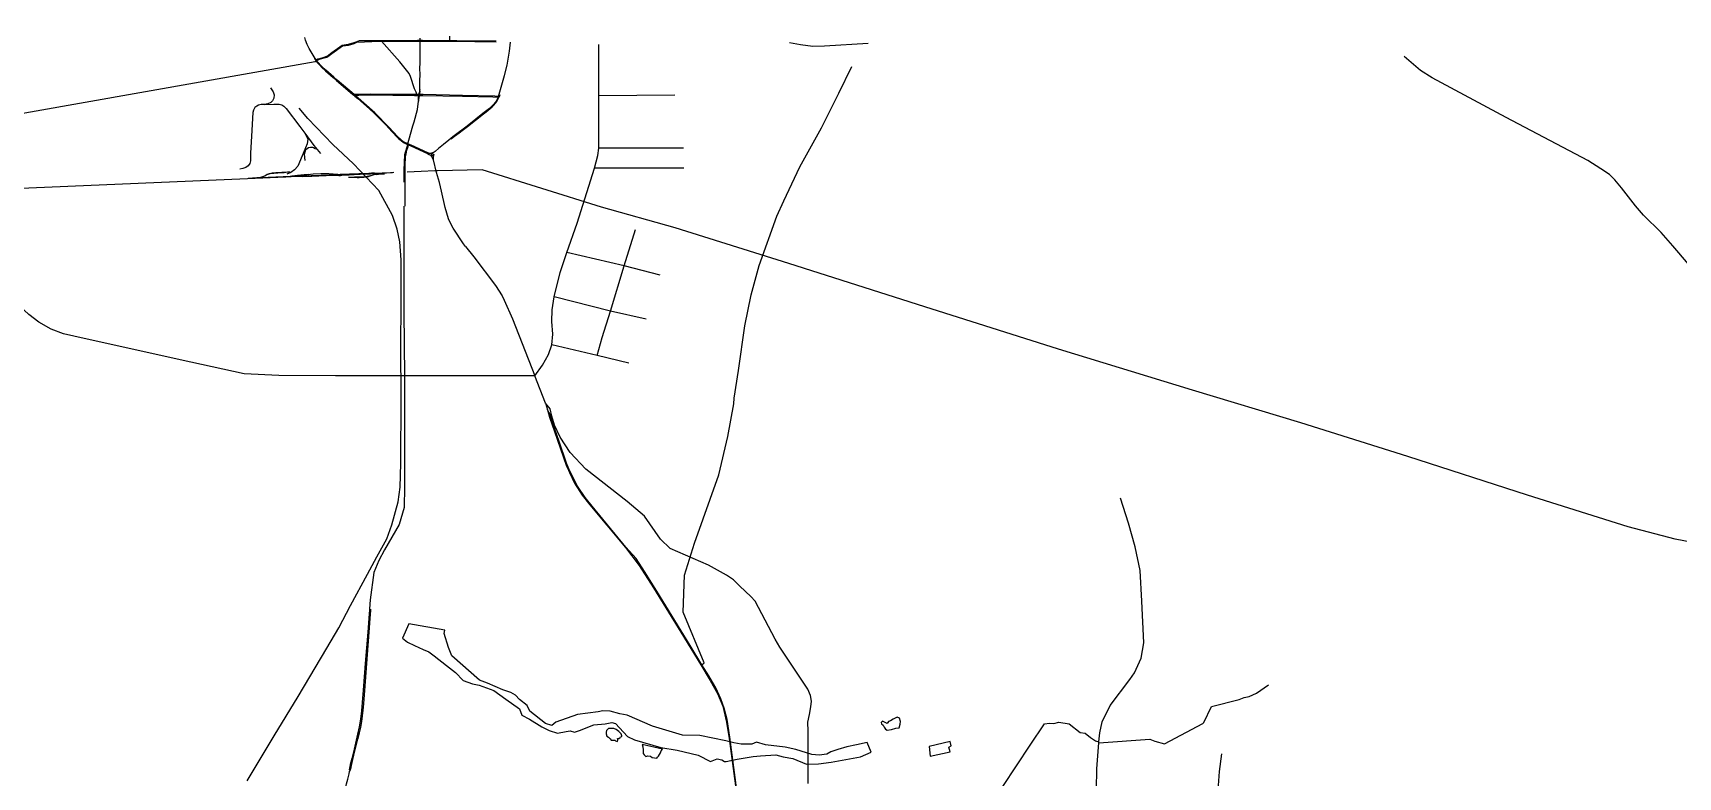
# Model space of a CAD drawing. Header units: millimetres. Extents: x 170 to 95391, y -643 to 69125.
# Drawn here: x 32269 to 51544, y 60072 to 68787 of the extents above; entities that cross this region are included whole.
import ezdxf

# ---------------------------------------------------------------- set-up
doc = ezdxf.new("R2010")
doc.units = ezdxf.units.MM
for name, color, linetype in [('railways', 4, 'Continuous'), ('roads_1', 1, 'Continuous'), ('roads_2', 2, 'Continuous'), ('roads_3', 3, 'Continuous'), ('water', 7, 'Continuous')]:
    doc.layers.add(name, color=color, linetype=linetype)

msp = doc.modelspace()

# ---------------------------------------------------------------- linework, layer by layer
at = {"layer": 'railways'}
for points in [[(35053.52, 68143.42), (35085.05, 68097.72), (35095.07, 68061.49), (35092.72, 68024.62), (35075.61, 67991.38), (35054.96, 67971.36), (35020.67, 67955.98), (34978.43, 67950.07), (34941.87, 67948.87), (34913.73, 67942.27), (34891.32, 67929.43), (34870.57, 67914.61), (34854.32, 67883.04), (34847.7, 67854.46), (34831.19, 67578.6), (34818.7, 67379.58), (34816.64, 67290.25), (34810, 67258.59), (34791.27, 67229.3), (34762.07, 67209.73), (34727.81, 67198.34), (34692.98, 67191.76)], [(34978.43, 67950.07), (35091.64, 67954.31), (35155.09, 67954.5), (35184.54, 67946.27), (35208.73, 67930.15), (35238, 67903.26), (35394.79, 67692.88), (35453.52, 67614.71), (35561.42, 67466.92), (35638.21, 67374.19)], [(35783.8, 67482.02), (35491.4, 67785.75), (35387.92, 67904.87)], [(34779.01, 60027.5), (35096.56, 60553.14), (35375.47, 61015.41), (35713.73, 61580.03), (35851.83, 61818.17), (35990.85, 62081.5), (36187.87, 62449.28), (36296.74, 62649.88), (36416.28, 62863.67), (36474.12, 63027.65), (36550.53, 63293.65), (36572.59, 63467.05), (36581.58, 63746.29), (36584.63, 64508.59), (36581.19, 65107.8), (36583.29, 65622.93), (36584.62, 66131.05), (36567.63, 66341.18), (36538.79, 66488.42), (36482.63, 66647.13), (36321.17, 66942.61), (36024.55, 67254.08), (35783.8, 67482.02)], [(35453.52, 67614.71), (35490.37, 67543.32), (35482.5, 67488.36), (35424.32, 67348.47), (35372.35, 67225.99), (35335.81, 67183.1), (35289.8, 67151.54), (35245.58, 67131.18)], [(35458.23, 67293.67), (35449.32, 67365.64), (35466.24, 67422.2), (35496.35, 67443.25), (35522.37, 67449.73), (35544.67, 67449.81), (35558.44, 67443.78), (35581.45, 67431.2)], [(36482.12, 67150.14), (36460.24, 67149.82), (36362.49, 67144.65), (36284.61, 67141.45), (36238.5, 67139.48), (35735.01, 67118.9), (35488.54, 67108.66), (35450.12, 67106.84), (35425.39, 67105.84), (35383.83, 67104.04), (35293.15, 67100.76), (35230.33, 67098.03), (34782.81, 67079.18), (23341.45, 66590.63), (23132.64, 66579.67), (22386.35, 66684.72), (21510.27, 67115.87)], [(35840.38, 67130.25), (35813.69, 67130.63), (35786.76, 67132.91), (35738.08, 67136.33), (35705.05, 67137.68), (35641.89, 67135.87), (35552.44, 67131.53), (35520.42, 67129.93), (35477.55, 67122.57), (35428.42, 67115.25), (35391.15, 67110.07), (35360.34, 67107.95), (35332.4, 67107.03), (35305.58, 67105.69), (35286.39, 67104.78), (35253.77, 67103.13), (35231.75, 67102.49), (35199.39, 67101.34), (35024.24, 67093.57), (34924.35, 67089.18), (34891.12, 67088.46), (34791.41, 67083.89)], [(34891.12, 67088.46), (34923.16, 67092.48), (34952.29, 67100.16), (34985.31, 67115.24), (35015.04, 67131.05), (35042.98, 67142.55), (35073.49, 67149.87), (35113.88, 67152.43), (35184.18, 67155.89), (35223.33, 67157.25), (35253.44, 67158.69), (35278.14, 67158.98)], [(34985.31, 67115.24), (35013.96, 67127.77), (35037.71, 67136.54), (35064.74, 67143.73), (35090.33, 67146.42), (35138.54, 67148.72), (35192.66, 67151.14), (35213.03, 67152.68), (35231.14, 67155.27), (35253.44, 67158.69)], [(35231.75, 67102.49), (35260.8, 67105.52), (35301.34, 67112.35), (35368.68, 67119.41), (35446.01, 67127.59), (35502.53, 67133.79)], [(35383.83, 67104.04), (35354.19, 67105.19), (35336.61, 67105.73), (35305.58, 67105.69)], [(35425.39, 67105.84), (35467.14, 67111.33), (35492.88, 67114.75), (35527.71, 67117.84), (35645.22, 67121.97), (35738.98, 67125.83), (35811.09, 67128.82), (35840.38, 67130.25), (35869.29, 67131.08), (35976.72, 67135.92), (36085.87, 67140.5), (36204.36, 67145.61), (36235.61, 67147.26), (36273.13, 67147.15), (36304.61, 67145.75), (36324.89, 67144.37), (36362.49, 67144.65)], [(36460.24, 67149.82), (36412.01, 67144.58), (36387.27, 67141), (36354.9, 67138.89), (36311.22, 67137.23), (36225.48, 67134.05), (36159.87, 67131.13), (36103.15, 67129.24), (36032.24, 67126.12), (35975.94, 67123.11), (35914.51, 67120.68), (35904.24, 67120.33), (35878.66, 67119.12), (35794.73, 67116), (35704.05, 67111.98), (35618.29, 67109.01), (35538.55, 67105.5), (35509.03, 67105.54), (35484.8, 67105.89), (35450.12, 67106.84)], [(35904.24, 67120.33), (35889.6, 67117.02), (35873.65, 67113.71), (35854.51, 67112.69)], [(36354.9, 67138.89), (36319.03, 67135.08), (36290.81, 67130.85), (36269.2, 67126.9), (36252.23, 67122.53), (36240.88, 67119.08), (36206.1, 67109.14), (36185.64, 67104.56), (36170, 67102.13), (36152.64, 67100.84), (36076.47, 67097.4), (36037.84, 67096.18), (36010.75, 67094.52), (36003.5, 67094.06), (35966.1, 67092.71)], [(36240.88, 67119.08), (36215.94, 67109.41), (36196.32, 67102.38), (36176.84, 67097.55), (36147.91, 67094.4), (36091.3, 67091.5), (36068.54, 67091.48), (36046.79, 67093.28), (36010.75, 67094.52)], [(36290.81, 67130.85), (36319.98, 67132.77), (36390.11, 67135.53)], [(36497.8, 67150.72), (36482.12, 67150.14)], [(36978.25, 67171.85), (36817.78, 67163.96), (36737.98, 67160.81), (36652.43, 67157)], [(37009.01, 67172.64), (36978.25, 67171.85)], [(62166.54, 60815.57), (51508.06, 62856.47), (50958.91, 63004.25), (49778.04, 63374.44), (48377.45, 63824.81), (47125.02, 64221.47), (45854.01, 64603.22), (44285.41, 65084.63), (42719.91, 65577.63), (41127.35, 66087.82), (39791.97, 66503.27), (38929.46, 66747.74), (37531.01, 67182.91), (37009.01, 67172.64)]]:
    msp.add_lwpolyline(points, dxfattribs=at)
at = {"layer": 'roads_1'}
for points in [[(36623.8, 64771.97), (35815.49, 64770.62), (35148.66, 64773.69), (34745.36, 64794.39), (33994, 64959.62), (32747.41, 65233.94), (32626.15, 65263.71), (32481.51, 65318.89), (32340.5, 65399.25), (32223.22, 65489.44), (32107.79, 65594.74), (32005.99, 65713.35), (31921.23, 65846.9), (31439.2, 66935.13), (31122.49, 67668.92), (30881.54, 68212.15), (30803.53, 68342.25), (30706.92, 68469.18), (30589.81, 68571.12), (30467.47, 68656.34), (30336.49, 68721.48), (30154.88, 68787.14)], [(41543.26, 68632.38)], [(41709.83, 68082.42), (41864.4, 68392.52)], [(40534.2, 64834.08), (40608.73, 65357.85), (40685.08, 65717.9), (40779.22, 66064.06), (40982.98, 66641), (41066.09, 66819.49)], [(40132.23, 61409.53), (39887.17, 62001.94), (39902.22, 62438.13), (40020.11, 62811.61), (40304.6, 63612.96), (40412.13, 64061.96), (40480.41, 64442.7), (40485.47, 64507.83)], [(38549.5, 63681.1), (38519.31, 63749.63), (38433.74, 64002.96), (38352.37, 64236.39), (38328.47, 64319.72), (38296.33, 64373.7)], [(38296.33, 64373.7), (38322.2, 64286.53), (38381.49, 64117.48), (38522.55, 63712.67), (38542.66, 63665.08)], [(38542.66, 63665.08), (38554.08, 63638.05), (38615, 63514.68), (38706, 63372.56), (38793.28, 63259.11), (39210.6, 62758.94), (39372.99, 62549.16), (39541.12, 62289.72), (39858.82, 61769.05), (40092.88, 61387.13), (40204.82, 61201.8), (40290.11, 61050.19), (40351.23, 60901.44), (40396.25, 60715.61), (40426.58, 60524.04), (40479.69, 60115.51), (40570.44, 59450.72), (40602.55, 59211.73)], [(38578.53, 63615.2), (38549.5, 63681.1)], [(40517.3, 59919.31), (40434.59, 60538.34), (40402.72, 60745.58), (40368.46, 60877.13), (40328.93, 60986.52), (40269.34, 61116.98), (40187.32, 61257.45), (40106.6, 61387.01), (39969.39, 61613.97), (39579.04, 62250.85), (39441.46, 62467.57), (39336.59, 62629.8), (39216.85, 62765.41), (38819.49, 63246.35), (38738.83, 63346.99), (38649.45, 63477.75), (38578.53, 63615.2)]]:
    msp.add_lwpolyline(points, dxfattribs=at)
at = {"layer": 'roads_2'}
for points in [[(36062.6, 68683.92), (36029.2, 68670.14), (35963.8, 68650.53), (35892.92, 68640.39), (35769.74, 68552.84), (35738.01, 68527.91), (35708.87, 68511), (35678.11, 68499.92), (35625.56, 68484.9), (35609.34, 68478.13), (35589.42, 68468.99), (35582.73, 68464.6)], [(35593.29, 68463.64), (35612.97, 68472.61), (35627.46, 68478.51), (35680.27, 68493.81), (35713.26, 68504.85), (35740.46, 68524.45), (35772.75, 68546.99), (35894.69, 68634.78), (35965.7, 68644.68), (36032.22, 68664.26), (36064.92, 68679.19)], [(36331.39, 68695.07), (36093.06, 68695.39), (36062.6, 68683.92)], [(36064.92, 68679.19), (36330.67, 68689.03)], [(36330.67, 68689.03), (36354.7, 68688.7), (36384.59, 68688.3), (36776.99, 68690.69), (36806.58, 68690.84)], [(36806.65, 68697.51), (36777.03, 68696.82), (36384.63, 68693.64), (36356.76, 68694.38), (36331.39, 68695.07)], [(36768.84, 68064.05), (36759.89, 68094.51), (36739.45, 68131.68), (36691.63, 68274.87), (36675.59, 68312.74), (36567.27, 68450.4), (36354.7, 68688.7)], [(36356.76, 68694.38)], [(36804.22, 68129.12), (36803.9, 68207.7), (36804.85, 68318.39), (36804.19, 68352.7), (36805.17, 68455.25), (36805.42, 68481.33), (36806.98, 68668.38), (36806.58, 68690.84)], [(36806.58, 68690.84), (36806.65, 68697.51), (36806.93, 68725.64)], [(36806.58, 68690.84), (36834.42, 68692.1), (37194.7, 68689.39)], [(37696.56, 68688.85), (37237.59, 68694.66), (37149.82, 68694.89), (37122.32, 68694.97), (36835.01, 68697.38), (36806.65, 68697.51)], [(37150.01, 68747.64), (37149.82, 68694.89)], [(37194.7, 68689.39), (37696.41, 68683.09)], [(38152.47, 68686.23)], [(31528.51, 67736.03), (35577.88, 68452.64), (35586.62, 68458.88), (35593.29, 68463.64)], [(36804.22, 68129.12), (36798.68, 68112.04), (36797.82, 68098.11), (36787.4, 68064.06), (36786.42, 68055.74), (36783.17, 68028.25), (36784.03, 68005.74), (36786.36, 67986.79)], [(36786.36, 67986.79), (36791.56, 68004.95), (36793.58, 68028.51), (36798.35, 68055.66), (36799.82, 68064.06), (36805.72, 68097.68), (36804.22, 68129.12)], [(39790.04, 68057.21), (38900.6, 68049.15)], [(36660.85, 67487.09), (36673.25, 67529.98), (36721.16, 67699.18), (36734.18, 67745.85), (36775.03, 67889.4), (36786.36, 67986.79)], [(36658.71, 67479.09), (36654.3, 67462.66), (36629.51, 67385.04), (36621.73, 67359.03), (36614.27, 67178.73), (36614.71, 67037.28)], [(36631.19, 66760), (36630.89, 67185.36), (36632.49, 67266.63), (36633.7, 67308.88), (36636.14, 67336.49), (36641.12, 67372.2), (36651.87, 67415.45), (36666.11, 67456.75), (36669.61, 67474.85), (36669.81, 67483.36)], [(39890.89, 67438.41), (38901.05, 67437.4)], [(39894.85, 67201.83), (38847.28, 67202.03)], [(36614.78, 66759.94), (36614.93, 65930.66), (36615.3, 65517.35), (36623.8, 64771.97), (36623.23, 64489.37), (36624.69, 64166.47), (36622.67, 63470.9), (36620.36, 63227.96), (36560.9, 63031.42), (36389.89, 62731.64), (36321.91, 62608.51), (36262.98, 62468.11), (36220.12, 62148.21), (36212.5, 62042.14)], [(38878.58, 65007.7), (38939.8, 65218.11), (39035.23, 65526.95), (39195.93, 66057.77), (39330.77, 66485.11)], [(39616.85, 65950.16), (39195.93, 66057.77), (38523.09, 66214.97)], [(39454.27, 65435.66), (39035.23, 65526.95), (38374.43, 65694.55)], [(39250.65, 64919.47), (38878.58, 65007.7), (38349.6, 65133.16)], [(38149.74, 64770.17), (37683.45, 64772.75), (37228, 64769.84), (36623.8, 64771.97)], [(38274.15, 64451.8), (38296.33, 64373.7)], [(44731.78, 59926.77), (44732.67, 60169.57), (44757.63, 60472.23), (44758.71, 60485.35), (44767.49, 60591.7), (44794.76, 60720.3), (44891.04, 60911.45), (45120.26, 61215.43), (45173.21, 61293), (45251.88, 61463.25), (45283.33, 61645.06), (45261.43, 62130.8), (45242.17, 62492.62), (45183.57, 62766.85), (45105.1, 63046.2), (45009.33, 63338.08)], [(36204.1, 61934.2), (36191.73, 61770.54)], [(36211.54, 62029.93), (36204.1, 61934.2)], [(36209.17, 61770.86), (36221, 61929.15)], [(36212.5, 62042.14), (36211.54, 62029.93)], [(36221, 61929.15), (36228.95, 62026.33)], [(36228.95, 62026.33), (36229.9, 62037.58)], [(36191.73, 61770.54), (36163.66, 61403.69), (36140.29, 61089.49), (36128.59, 60944.41), (36120.28, 60847.21), (36107.76, 60750.39), (36092.47, 60661.2), (36072.47, 60573.39), (36031.47, 60399.31), (36016.13, 60336.87)], [(36031.03, 60327.44), (36077.04, 60514.26), (36095.94, 60590.35), (36109.36, 60657.68), (36121.29, 60724.06), (36130.75, 60788.5), (36138.22, 60850.03), (36144.91, 60933.08), (36156.68, 61084.52), (36180.35, 61403.04), (36209.17, 61770.86)], [(36016.13, 60336.87), (36005.12, 60291.02)], [(44993.69, 56885.82), (45004.4, 56896.74), (45156.68, 57052.04), (45183.52, 57095.44), (45467.41, 57400.66), (45475.12, 57417.9), (45602.53, 57551.45), (45644.6, 57695.52), (45683.08, 57774.17), (45690.29, 57995.27), (45709.25, 58089.13), (45743.33, 58272.38), (45961.99, 58556.34), (46044.47, 59004.67), (46055.83, 59094.84), (46095.87, 59354.73), (46097.95, 59420.9), (46153.18, 59864.93), (46170.62, 60135.53), (46199.64, 60345.87)], [(35901.13, 59807.16), (35904.76, 59831.46), (35914.67, 59875.09), (35925.44, 59922.65), (35934.86, 59957.27), (35943.54, 59991.17), (35958.59, 60049.21), (35973.43, 60110.92), (35979.33, 60136.05), (35985.09, 60148.45)], [(35982.37, 60197.37), (35975.92, 60155.74)], [(35987.24, 60218.59), (35982.37, 60197.37)], [(35985.09, 60148.45), (35996.72, 60183.05)], [(36005.12, 60291.02), (35987.24, 60218.59)], [(35996.72, 60183.05), (36002.37, 60207.94)], [(36002.37, 60207.94), (36019.25, 60277.69)], [(36019.25, 60277.69), (36031.03, 60327.44)]]:
    msp.add_lwpolyline(points, dxfattribs=at)
at = {"layer": 'roads_3'}
for points in [[(35593.29, 68463.64), (35589.42, 68468.99), (35575.71, 68487.88), (35540.02, 68544.24), (35506.81, 68604.21), (35483.93, 68651.26), (35463, 68700.93), (35453.22, 68731.7)], [(37725.01, 68043.33), (37795.25, 68288.86), (37824.07, 68410.94), (37853.27, 68573.79), (37863.48, 68679.72)], [(41350.1, 59995.12), (41351.33, 60130.19), (41350.55, 60608.71), (41349.47, 60716.87), (41365.65, 60805.48), (41383.89, 60894.08), (41390.65, 60961.34), (41379.98, 61027.75), (41348.85, 61100.47), (41020.11, 61592.13), (40963.58, 61688.54), (40731.83, 62131.36), (40681.07, 62186.91), (40552.99, 62306.41), (40477.83, 62382.58), (40394.26, 62436.4), (40185.93, 62552.37), (39734.08, 62750.41), (39622.84, 62856.69), (39434.34, 63128.05), (39229.8, 63300.75), (38747.04, 63676.41), (38565.03, 63873.86), (38447.34, 64053.15), (38381.82, 64195.03), (38348.56, 64296.91), (38329.48, 64384.79), (38274.15, 64451.8), (38149.74, 64770.17), (38239.88, 64894.11), (38308.7, 65019.93), (38349.6, 65133.16), (38360.14, 65260.13), (38349.22, 65407.09), (38351.53, 65544.75), (38374.43, 65694.55), (38444.78, 65981.36), (38523.09, 66214.97), (38643.86, 66557.69), (38847.28, 67202.03), (38889, 67350.73), (38901.05, 67437.4), (38900.6, 68049.15), (38900.11, 68652.62)], [(42055.83, 68664.44), (41543.26, 68632.38), (41408, 68629.53), (41260.63, 68647.17), (41134.83, 68671.77)], [(35568.17, 68486.01), (35582.73, 68464.6), (35586.62, 68458.88)], [(35586.62, 68458.88), (35601.18, 68441.04), (35629.02, 68409.16), (35654.95, 68382.29), (35698.59, 68341.11), (35786.77, 68265.66), (35827.95, 68230.61), (36018.98, 68066.2), (36029.69, 68056.97), (36041.06, 68047.2), (36076.45, 68018.29)], [(36080.42, 68024.63), (36048.35, 68051.28), (36041.96, 68056.74), (36031.47, 68065.71), (35833.35, 68235.14), (35793.76, 68268.64), (35699.4, 68350.26), (35651.75, 68396.46), (35607.36, 68445.98), (35593.29, 68463.64)], [(52528.43, 65683.45), (52484.01, 65683.81), (52268.87, 65691.66), (52158.32, 65706.82), (52078.66, 65742.15), (51964.56, 65824.65), (51781.28, 65970.93), (51667.4, 66079.94), (51481.61, 66294.56), (51344.54, 66449.66), (51139.19, 66651.18), (51044.79, 66761.05), (50881.55, 66971.41), (50802.41, 67067.9), (50741.42, 67127.55), (50637.44, 67193.65), (50487.63, 67291.74), (49528.66, 67795.19), (48662.7, 68262.24), (48524.08, 68347), (48332.86, 68511.74)], [(36737.93, 68064.04), (36482.76, 68066.83), (36229.03, 68069.97), (36031.47, 68065.71), (36018.98, 68066.2)], [(36029.69, 68056.97), (36041.96, 68056.74), (36086.1, 68058.9), (36228.95, 68061.05), (36486.99, 68058.21), (36739.75, 68056.03)], [(37737.66, 68042.97), (37734.3, 68043.08), (37725.01, 68043.33), (37680.67, 68044.53), (37301.8, 68053.65), (36840.03, 68064.07), (36799.82, 68064.06), (36787.4, 68064.06), (36768.84, 68064.05), (36737.93, 68064.04)], [(36739.75, 68056.03), (36786.42, 68055.74), (36798.35, 68055.66), (36836.13, 68055.43), (37300.54, 68044.93), (37659.49, 68037.83), (37721.12, 68035.73), (37728.63, 68035.47)], [(37725.01, 68043.33), (37721.12, 68035.73), (37696.99, 67988.35), (37683.48, 67970.6), (37664.47, 67946.94), (37642.76, 67924.93), (37618.06, 67903.49), (37571.98, 67866.82), (37542.35, 67843.26), (37355.55, 67695.21), (37311.92, 67660.41), (37265.6, 67627.79), (37218.58, 67593.42), (37187.33, 67570.15), (37142.32, 67532.91)], [(37167.76, 67545.14), (37208.57, 67577.9), (37261.68, 67616.44), (37315.15, 67656.04), (37359.59, 67691.1), (37548.26, 67838.52), (37577.65, 67862.35), (37626.2, 67900.71), (37649.8, 67920.81), (37669.88, 67942.01), (37702.94, 67983.7), (37728.63, 68035.47), (37734.3, 68043.08), (37741.9, 68067.06)], [(41066.09, 66819.49), (41254.23, 67217.3), (41506.46, 67674.44), (41709.83, 68082.42)], [(36076.45, 68018.29), (36212.16, 67899.41), (36268.22, 67847.01), (36321.78, 67792.69), (36407.34, 67705.62), (36436.04, 67675.4), (36533.97, 67570.47), (36554.14, 67551.15), (36581.78, 67527.31), (36611.33, 67503.89), (36658.71, 67479.09)], [(36660.85, 67487.09), (36611.78, 67513.2), (36575.79, 67542.06), (36540.14, 67574.85), (36443.31, 67678.38), (36274.87, 67851.85), (36080.42, 68024.63)], [(36658.71, 67479.09), (36669.61, 67474.85), (36696.72, 67464.33), (36893.26, 67374.96), (36912.7, 67364.98), (36925.52, 67356.05)], [(36950.71, 67381.94), (36939.92, 67378.25), (36927.38, 67376.47), (36916.49, 67376.16), (36908.21, 67378.42), (36896.87, 67382.5), (36700.05, 67470.8), (36669.81, 67483.36), (36660.85, 67487.09)], [(37142.32, 67532.91), (37077.84, 67479.89), (37021.3, 67431.93), (36985.2, 67401.39), (36980.68, 67397.5), (36971.91, 67391.77), (36961.24, 67386.04), (36950.71, 67381.94)], [(36925.52, 67356.05), (36936.96, 67351.65), (36946.64, 67349.4)], [(36925.52, 67356.05), (36938.67, 67341.55), (36948.71, 67324.98), (36954.19, 67314.2), (36958.47, 67299.22)], [(36937.13, 67359.77), (36936.96, 67351.65), (36938.67, 67341.55)], [(36942.52, 67370.95), (36938.61, 67366.84), (36937.13, 67359.77), (36939.19, 67354.27), (36942.52, 67351.05), (36946.64, 67349.4), (36953.54, 67350.07), (36958.21, 67353.55), (36960.81, 67359.88), (36960.44, 67364.14), (36957.85, 67368.89), (36954.46, 67371.5), (36949.67, 67372.82), (36945.38, 67372.29), (36942.52, 67370.95)], [(36954.46, 67371.5), (36947.52, 67376.01), (36939.92, 67378.25)], [(36950.71, 67381.94), (36947.52, 67376.01), (36942.52, 67370.95)], [(36958.21, 67353.55), (36963.56, 67358.12), (36967.4, 67361.33), (36970.91, 67365.93)], [(36964.06, 67339.41), (36964.32, 67352.69), (36963.56, 67358.12), (36960.44, 67364.14)], [(36998.46, 67153.25), (36964.23, 67300.79), (36961.68, 67317.63), (36962.59, 67328.05), (36964.06, 67339.41), (36966.22, 67351.32), (36970.91, 67365.93)], [(37337.78, 66287.55), (37314.56, 66317.07), (37192.02, 66501.33), (37164.83, 66552.22), (37138.28, 66611.43), (37098.28, 66740.98), (37056.28, 66933.2), (37034.76, 67033.75), (36998.46, 67153.25)], [(37337.78, 66287.55), (37436.31, 66162.99), (37689.36, 65829.16), (37767.14, 65709.12), (37791.26, 65658.92), (37888.29, 65438.04), (38149.74, 64770.17)], [(40485.47, 64507.83), (40534.2, 64834.08)], [(40092.88, 61387.13), (40106.6, 61387.01), (40132.23, 61409.53)], [(44757.63, 60472.23), (45356, 60515.63), (45414.63, 60490.89), (45527.34, 60460.96), (45974.51, 60700.76), (45988.82, 60712.75), (46075.65, 60897.78), (46401.05, 60981.13), (46459.43, 61004.86), (46519.71, 61014.44), (46604.6, 61054.09), (46744.78, 61150.48)], [(43952.78, 60447.54), (44120.89, 60696.14), (44178.91, 60704.51), (44230.1, 60697.4), (44290.42, 60715.72), (44408.37, 60696.95), (44536.72, 60594.93), (44599.06, 60587.73), (44661.01, 60536.18), (44719.7, 60495.75), (44758.71, 60485.35)], [(42965.82, 57248.6), (42981.67, 57285.52), (42997.31, 58581.42), (42992.2, 58929.43), (43120.09, 59139.45), (43420.82, 59633.34), (43466.74, 59708.74), (43472.98, 59719.01), (43952.78, 60447.54)]]:
    msp.add_lwpolyline(points, dxfattribs=at)
at = {"layer": 'water'}
for points in [[(36673.37, 61866.71), (36600.92, 61699.31), (36656.41, 61650.86), (36739.95, 61611.4), (36840.52, 61565.61), (36907.1, 61540.23), (36971.89, 61490.13), (37113.82, 61380.55), (37220.26, 61297.58), (37311.05, 61202.4), (37419.46, 61162.71), (37498.59, 61149.6), (37670.5, 61087.67), (37809.38, 60982.75), (37969.97, 60873), (37998.77, 60795.4), (38088.47, 60748.17), (38230.61, 60658.69), (38318.8, 60617.66), (38416.43, 60587.36), (38516.06, 60604.99), (38564.31, 60612.28), (38615.45, 60597.88), (38674.7, 60617.43), (38840.07, 60685.48), (38975.34, 60693.5), (39051.67, 60711.34), (39095.06, 60698.57), (39235.09, 60548.82), (39315.53, 60507.86), (39625.54, 60419.94), (39817.94, 60385.7), (40062.96, 60327.77), (40206.83, 60255.31), (40286.37, 60285.5), (40340.65, 60272.63), (40373.11, 60253.78), (40391.77, 60255.15), (40519.46, 60281.83), (40637.73, 60299.3), (40709.36, 60314.11), (40794.88, 60319.51), (40972.18, 60333.36), (41057.44, 60309.4), (41172.29, 60291.34), (41331.74, 60223.4), (41471.65, 60226.76), (41622.57, 60245.5), (41966.61, 60308.89), (42091.43, 60363.44), (42042.7, 60475.22), (41919.69, 60448.49), (41806.05, 60427.87), (41700.07, 60394.8), (41615.92, 60369.28), (41569.04, 60341.86), (41481.91, 60330.28), (41393.38, 60337.27), (41205.85, 60393.09), (41081.76, 60420.51), (40853.57, 60448.88), (40746.61, 60479.24), (40693.56, 60456.53), (40566.14, 60457.69), (40479.25, 60473.95), (40387.78, 60497.99), (40083.74, 60559.54), (39880.17, 60561.42), (39529.92, 60668.25), (39229.61, 60796.29), (39144.29, 60812.55), (39032.7, 60844.52), (38945.69, 60846.87), (38892.76, 60836.54), (38650.03, 60806.32), (38394.32, 60715.93), (38350.45, 60677.67), (38274.51, 60700.03), (38090.91, 60842.48), (38058.9, 60909.27), (37969.42, 60979.7), (37923.28, 61031.16), (37869.21, 61064.15), (37776.23, 61092.86), (37595.16, 61173.42), (37502.24, 61206.78), (37175.49, 61492.85), (37139.09, 61587.52), (37087.84, 61755), (37094.39, 61790.51), (36673.37, 61866.71)], [(42222.58, 60726.31), (42206.89, 60710.98), (42211.42, 60695.48), (42231.48, 60679.84), (42240.61, 60658.1), (42257.5, 60634.76), (42276.02, 60620.67), (42328.92, 60627.93), (42377.24, 60642.96), (42419.23, 60647.22), (42430.52, 60691.96), (42433.9, 60722.87), (42421.81, 60761.64), (42393.96, 60774.26), (42372.09, 60762.08), (42347.1, 60748.39), (42317.4, 60730.1), (42294.04, 60724.12), (42278.28, 60699.51), (42222.58, 60726.31)], [(38989.24, 60618.41), (38984.35, 60599.67), (38985.09, 60577.13), (38992.39, 60551.72), (39013.03, 60538.38), (39030.77, 60518.51), (39042.91, 60504.3), (39058.95, 60504.16), (39088.19, 60503.88), (39095.66, 60495.37), (39117.28, 60486.72), (39120.31, 60508.29), (39118.56, 60522.38), (39133.67, 60525.05), (39147.91, 60534.31), (39152.72, 60543.65), (39167.83, 60545.4), (39169.82, 60556.64), (39161.51, 60576.44), (39146.58, 60593.47), (39134.43, 60606.73), (39119.43, 60616.25), (39104.44, 60627.67), (39073.42, 60640.16), (39051.72, 60641.3), (39037.57, 60641.43), (39013.97, 60639.77), (38999.71, 60628.64), (38989.24, 60618.41)], [(39408.53, 60454.92), (39413.93, 60427.63), (39417.38, 60391.93), (39419.98, 60367.49), (39419.8, 60347.78), (39431.92, 60331.71), (39451.57, 60313.68), (39473.33, 60320.05), (39503.47, 60315.09), (39524.12, 60302.69), (39553.3, 60295.85), (39577.81, 60293.74), (39586.41, 60304.93), (39597.85, 60317.03), (39623.67, 60355.29), (39631.45, 60380.57), (39643.88, 60398.29), (39408.53, 60454.92)], [(42768.5, 60429.14), (42779.93, 60316.14), (43016.62, 60368.17), (43001.55, 60420.87), (43028.13, 60439.19), (43016.14, 60488.79), (42768.5, 60429.14)]]:
    msp.add_lwpolyline(points, close=True, dxfattribs=at)

doc.saveas('drawing.dxf')
